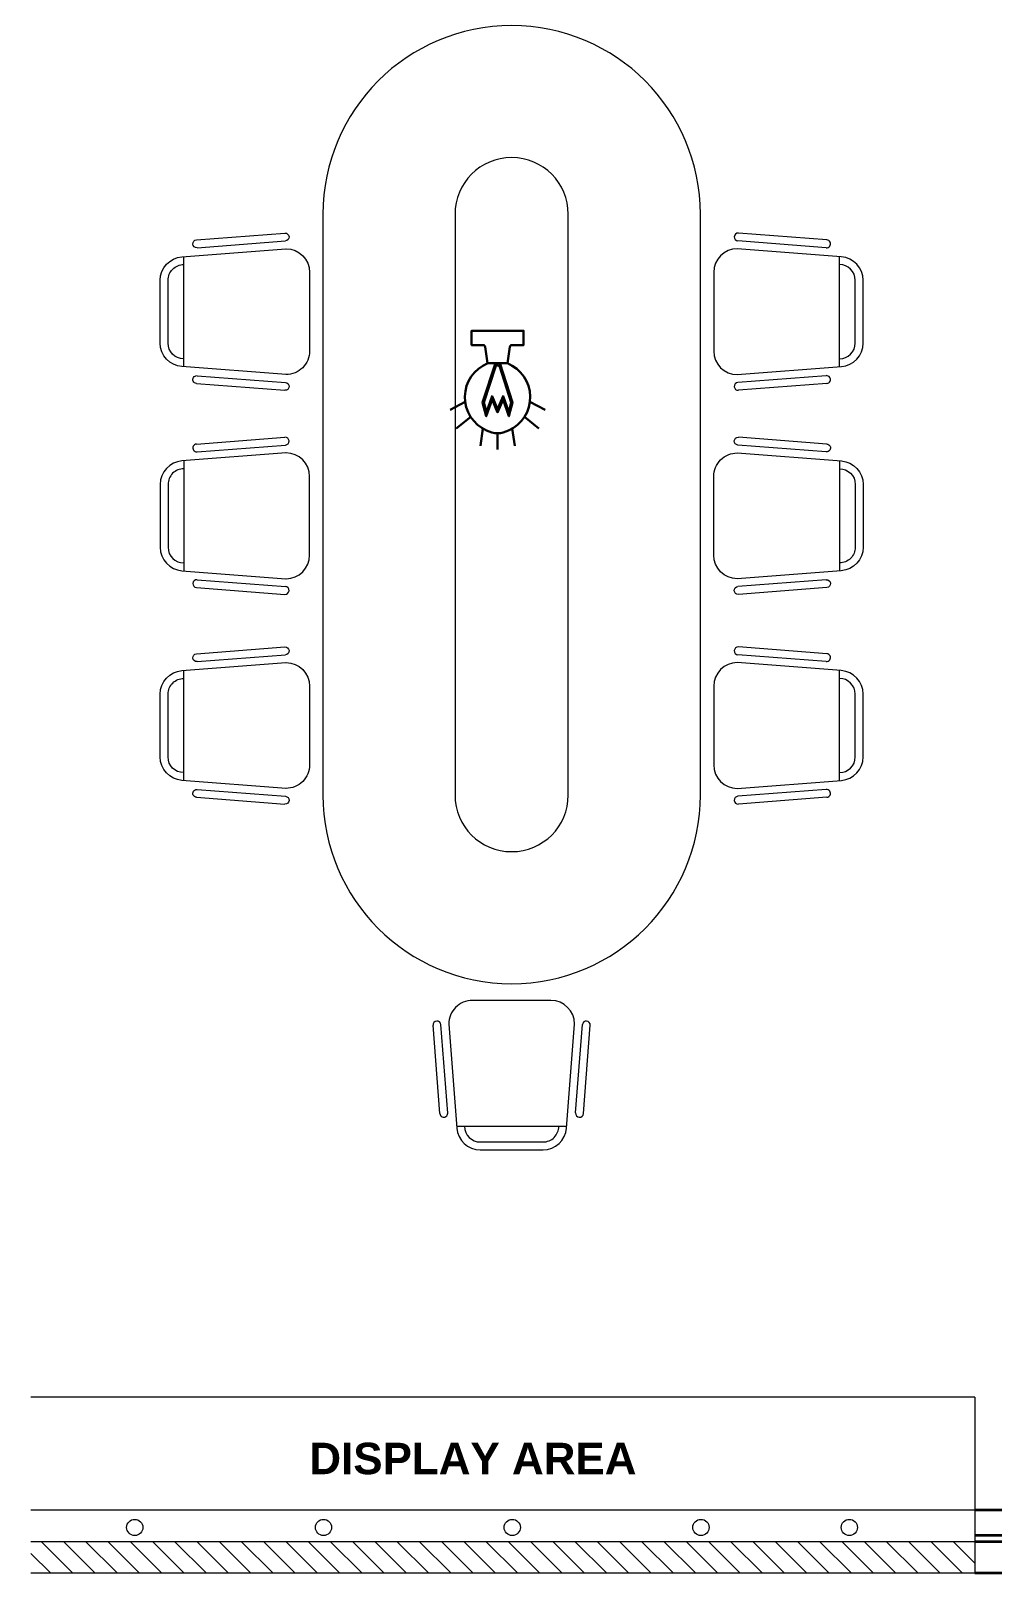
# Model space of a CAD drawing. Header units: inches. Extents: x -250485 to 735580, y -140410 to 288049.
# Drawn here: x 48771.7 to 48924.5, y 21093.4 to 21338.6 of the extents above; entities that cross this region are included whole.
import ezdxf

# ---------------------------------------------------------------- set-up
doc = ezdxf.new("R2010")
doc.units = ezdxf.units.IN
doc.header["$MEASUREMENT"] = 0
for name, color, linetype, lineweight in [('DIM_WORKING', 7, 'Continuous', 0), ('Emergency Light', 251, 'Continuous', 15), ('FURNITURE', 144, 'Continuous', 0), ('Hach', 251, 'Continuous', 20), ('hosebox', 10, 'Continuous', 0), ('LINK', 32, 'Continuous', 0), ('New window', 132, 'Continuous', 35), ('Text', 7, 'Continuous', 0)]:
    doc.layers.add(name, color=color, linetype=linetype, lineweight=lineweight)
doc.styles.get("Standard").update_dxf_attribs({"font": 'arialbd.ttf', "height": 24})

# ---------------------------------------------------------------- blocks, each defined once
blk = doc.blocks.new('A$C03734933')
at = {"layer": 'FURNITURE', "color": 0, "lineweight": 13}
for p, q in [((-17.03, -0.59), (-8.24, 6.47)), ((-6.99, 4.91), (-17.34, -3.4)), ((-16.41, -1.37), (-7.62, 5.69)), ((2.82, -4.13), (-2.82, 4.13)), ((-17.16, -3.25), (-9.25, -14.81)), ((-17.94, -7.43), (-13.43, -14.02)), ((-17.11, -6.87), (-12.6, -13.46)), ((-9.45, -14.93), (2.04, -8.3)), ((-7.22, -14.79), (2.54, -9.16)), ((-6.72, -15.66), (3.04, -10.03))]:
    blk.add_line(p, q, dxfattribs=at)
for centre, radius, start, end in [((-7.93, 6.08), 0.5, 308.7694, 128.7694), ((-5.3, 2.43), 3, 34.3706, 124.3706), ((-16.72, -0.98), 0.5, 128.7694, 308.7694), ((-15.46, -5.74), 3, 128.7694, 214.3706), ((-15.46, -5.74), 2, 124.3706, 214.3706), ((0.35, -5.82), 3, 304.3706, 34.3706), ((2.79, -9.6), 0.5, 299.9719, 119.9719), ((-10.95, -12.33), 2, 214.3706, 304.3706), ((-10.95, -12.33), 3, 214.3706, 299.9719), ((-6.97, -15.23), 0.5, 119.9719, 299.9719)]:
    blk.add_arc(centre, radius, start, end, dxfattribs=at)
blk = doc.blocks.new('A$C2EF268AB')
at = {"layer": 'FURNITURE', "color": 0, "lineweight": 13}
blk.add_blockref('A$C03734933', (15.46, 5.74), dxfattribs=at)
blk = doc.blocks.new('gfhfjh')
at = {"layer": 'FURNITURE', "lineweight": 13}
for points in [[(14835.96, -1488.22), (14835.96, -1580.55)], [(14856.96, -1488.22), (14856.96, -1580.55)], [(14874.96, -1580.55), (14874.96, -1488.22)], [(14895.96, -1580.55), (14895.96, -1488.22)]]:
    blk.add_lwpolyline(points, dxfattribs=at)
for centre, radius, start, end in [((14865.96, -1488.22), 30, 0, 180), ((14865.96, -1488.22), 9, 0, 180), ((14865.96, -1580.55), 30, 180, 0), ((14865.96, -1580.55), 9, 180, 0)]:
    blk.add_arc(centre, radius, start, end, dxfattribs=at)
at = {"layer": 'LINK', "lineweight": 13}
for p, xscale, yscale, zscale, rotation in [((14860.97, -1435.56), -1.25000000000153, 1.25, 1.25, 124.3706468752719), ((14813.84, -1508.7), -1.250000000000028, 1.25, 1.25, 214.370646875319), ((14918.08, -1508.7), 1.250000000000028, 1.250000000000028, 1.250000000000028, 145.629353124681), ((14813.84, -1531.17), 1.250000000000027, 1.250000000000027, 1.250000000000027, 325.629353124681), ((14918.08, -1531.17), -1.250000000000027, 1.25, 1.25, 34.37064687531897), ((14813.84, -1574.49), -1.250000000000028, 1.25, 1.25, 214.370646875319), ((14918.08, -1574.49), 1.250000000000028, 1.250000000000028, 1.250000000000028, 145.629353124681), ((14860.97, -1633.21), 1.250000000001529, 1.25, 1.25, 55.62935312472807)]:
    blk.add_blockref('A$C2EF268AB', p, dxfattribs=dict(at, xscale=xscale, yscale=yscale, zscale=zscale, rotation=rotation))
blk = doc.blocks.new('A$C16DB04AD')
at = {"layer": 'Emergency Light', "color": 154, "lineweight": 30}
for p, q in [((-6.54, -14.39), (-9.59, -15.98)), ((6.54, -14.39), (9.59, -15.98)), ((-5.43, -17.4), (-8.33, -19.77)), ((5.43, -17.4), (8.33, -19.77)), ((-2.95, -19.78), (-3.46, -23.22)), ((0, -20.7), (0, -24)), ((2.95, -19.78), (3.46, -23.22))]:
    blk.add_line(p, q, dxfattribs=at)
blk.add_lwpolyline([(-2, -6.57), (-2.49, -3.28, 0.371278), (-2.94, -2.89), (-5.25, -2.89), (-5.25, 0), (5.25, 0), (5.25, -2.89), (2.94, -2.89, 0.371278), (2.49, -3.28), (2, -6.57)], format="xyb", dxfattribs=at)
at = {"layer": 'Emergency Light', "color": 1, "lineweight": 30}
blk.add_lwpolyline([(-0.43, -6.57), (-3.01, -14.48), (-2.28, -17.27), (-1.1, -13.91), (0, -16.5), (1.1, -13.91), (2.28, -17.27), (3.01, -14.48), (0.43, -6.57)], dxfattribs=at)
blk.add_lwpolyline([(0.43, -7.28, 0.690361), (-0.43, -7.28), (-2.75, -14.5), (-2.25, -16.42), (-1.12, -13.21), (0, -15.86), (1.12, -13.21), (2.25, -16.42), (2.75, -14.5), (0.43, -7.28)], format="xyb", dxfattribs=at)
at = {"layer": 'Emergency Light', "color": 154, "lineweight": 30}
blk.add_lwpolyline([(-2.02, -6.58), (2, -6.57)], dxfattribs=at)
for centre, radius, start, end in [((0.78, -13.41), 7.38, 112.0671, 245.9767), ((-0.78, -13.41), 7.38, 294.0233, 67.9329), ((0, -15.96), 4.74, 241.9689, 298.0311)]:
    blk.add_arc(centre, radius, start, end, dxfattribs=at)

msp = doc.modelspace()

# ---------------------------------------------------------------- hatches: boundary and pattern name
at = {"layer": 'Hach', "ltscale": 30}
h = msp.add_hatch(dxfattribs=at)
h.set_pattern_fill('ANSI31', scale=20, angle=-90)
h.set_pattern_definition([(315, (50700.1558, 35537.6448), (1.76776695, 1.76776695), [])])
h.paths.add_polyline_path([(48921.77, 21098.4), (48771.73, 21098.4), (48771.73, 21093.4), (48921.77, 21093.4)])

# ---------------------------------------------------------------- linework, layer by layer
at = {"layer": 'Hach', "color": 7, "ltscale": 30}
for p, q in [((48921.77, 21121.4), (48771.73, 21121.4)), ((48921.77, 21121.4), (48921.77, 21093.4)), ((48921.77, 21103.4), (48771.73, 21103.4)), ((48921.77, 21098.4), (48771.73, 21098.4)), ((48921.77, 21093.4), (48771.73, 21093.4))]:
    msp.add_line(p, q, dxfattribs=at)
at = {"layer": 'hosebox', "color": 7, "ltscale": 30}
for centre in [(48788.25, 21100.67), (48818.25, 21100.67), (48848.25, 21100.67), (48878.25, 21100.67), (48901.84, 21100.67)]:
    msp.add_circle(centre, 1.29, dxfattribs=at)
at = {"layer": 'New window', "color": 7, "ltscale": 30}
for p, q in [((48957.75, 21103.4), (48921.77, 21103.4)), ((48957.75, 21099.4), (48921.77, 21099.4)), ((48957.75, 21098.4), (48921.77, 21098.4)), ((48957.75, 21093.4), (48921.77, 21093.4))]:
    msp.add_line(p, q, dxfattribs=at)

# ---------------------------------------------------------------- block references
at = {"layer": 'DIM_WORKING', "color": 7}
msp.add_blockref('gfhfjh', (33982.2, 22797.66), dxfattribs=at)
at = {"layer": 'Emergency Light', "lineweight": 30, "xscale": 0.7868064756185049, "yscale": 0.7868064756185049, "zscale": 0.7868064756213451}
msp.add_blockref('A$C16DB04AD', (48845.92, 21290.92), dxfattribs=at)

# ---------------------------------------------------------------- texts
at = {"layer": 'Text', "color": 7, "insert": (48842, 21111.6), "char_height": 5, "width": 83.055, "attachment_point": 5}
msp.add_mtext('DISPLAY AREA', dxfattribs=at)

doc.saveas('drawing.dxf')
